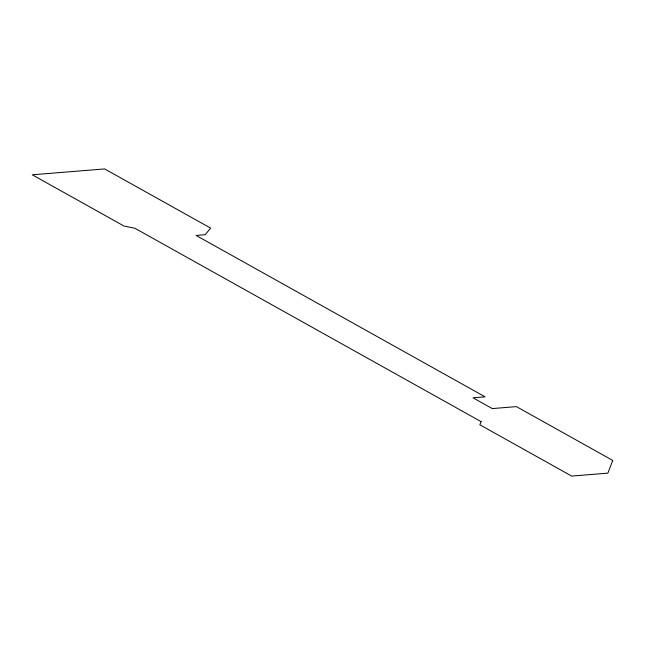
<?xml version="1.0" encoding="UTF-8"?>
<svg xmlns="http://www.w3.org/2000/svg" width="645" height="645" viewBox="0 0 645 645"><rect width="100%" height="100%" fill="white"/><g stroke="black" fill="none" stroke-linecap="round" stroke-linejoin="round"><path stroke-width="0.97" d="M481.073 421.612L479.848 424.789L571.663 476.075L607.872 473.14L612.75 460.425L516.427 406.624L492.288 408.583L473.019 397.82L485.088 396.844L196.12 235.441L205.166 234.707L210.625 228.112L104.667 168.925L32.25 174.795L124.066 226.072L134.918 228.274L481.073 421.612"/></g></svg>
